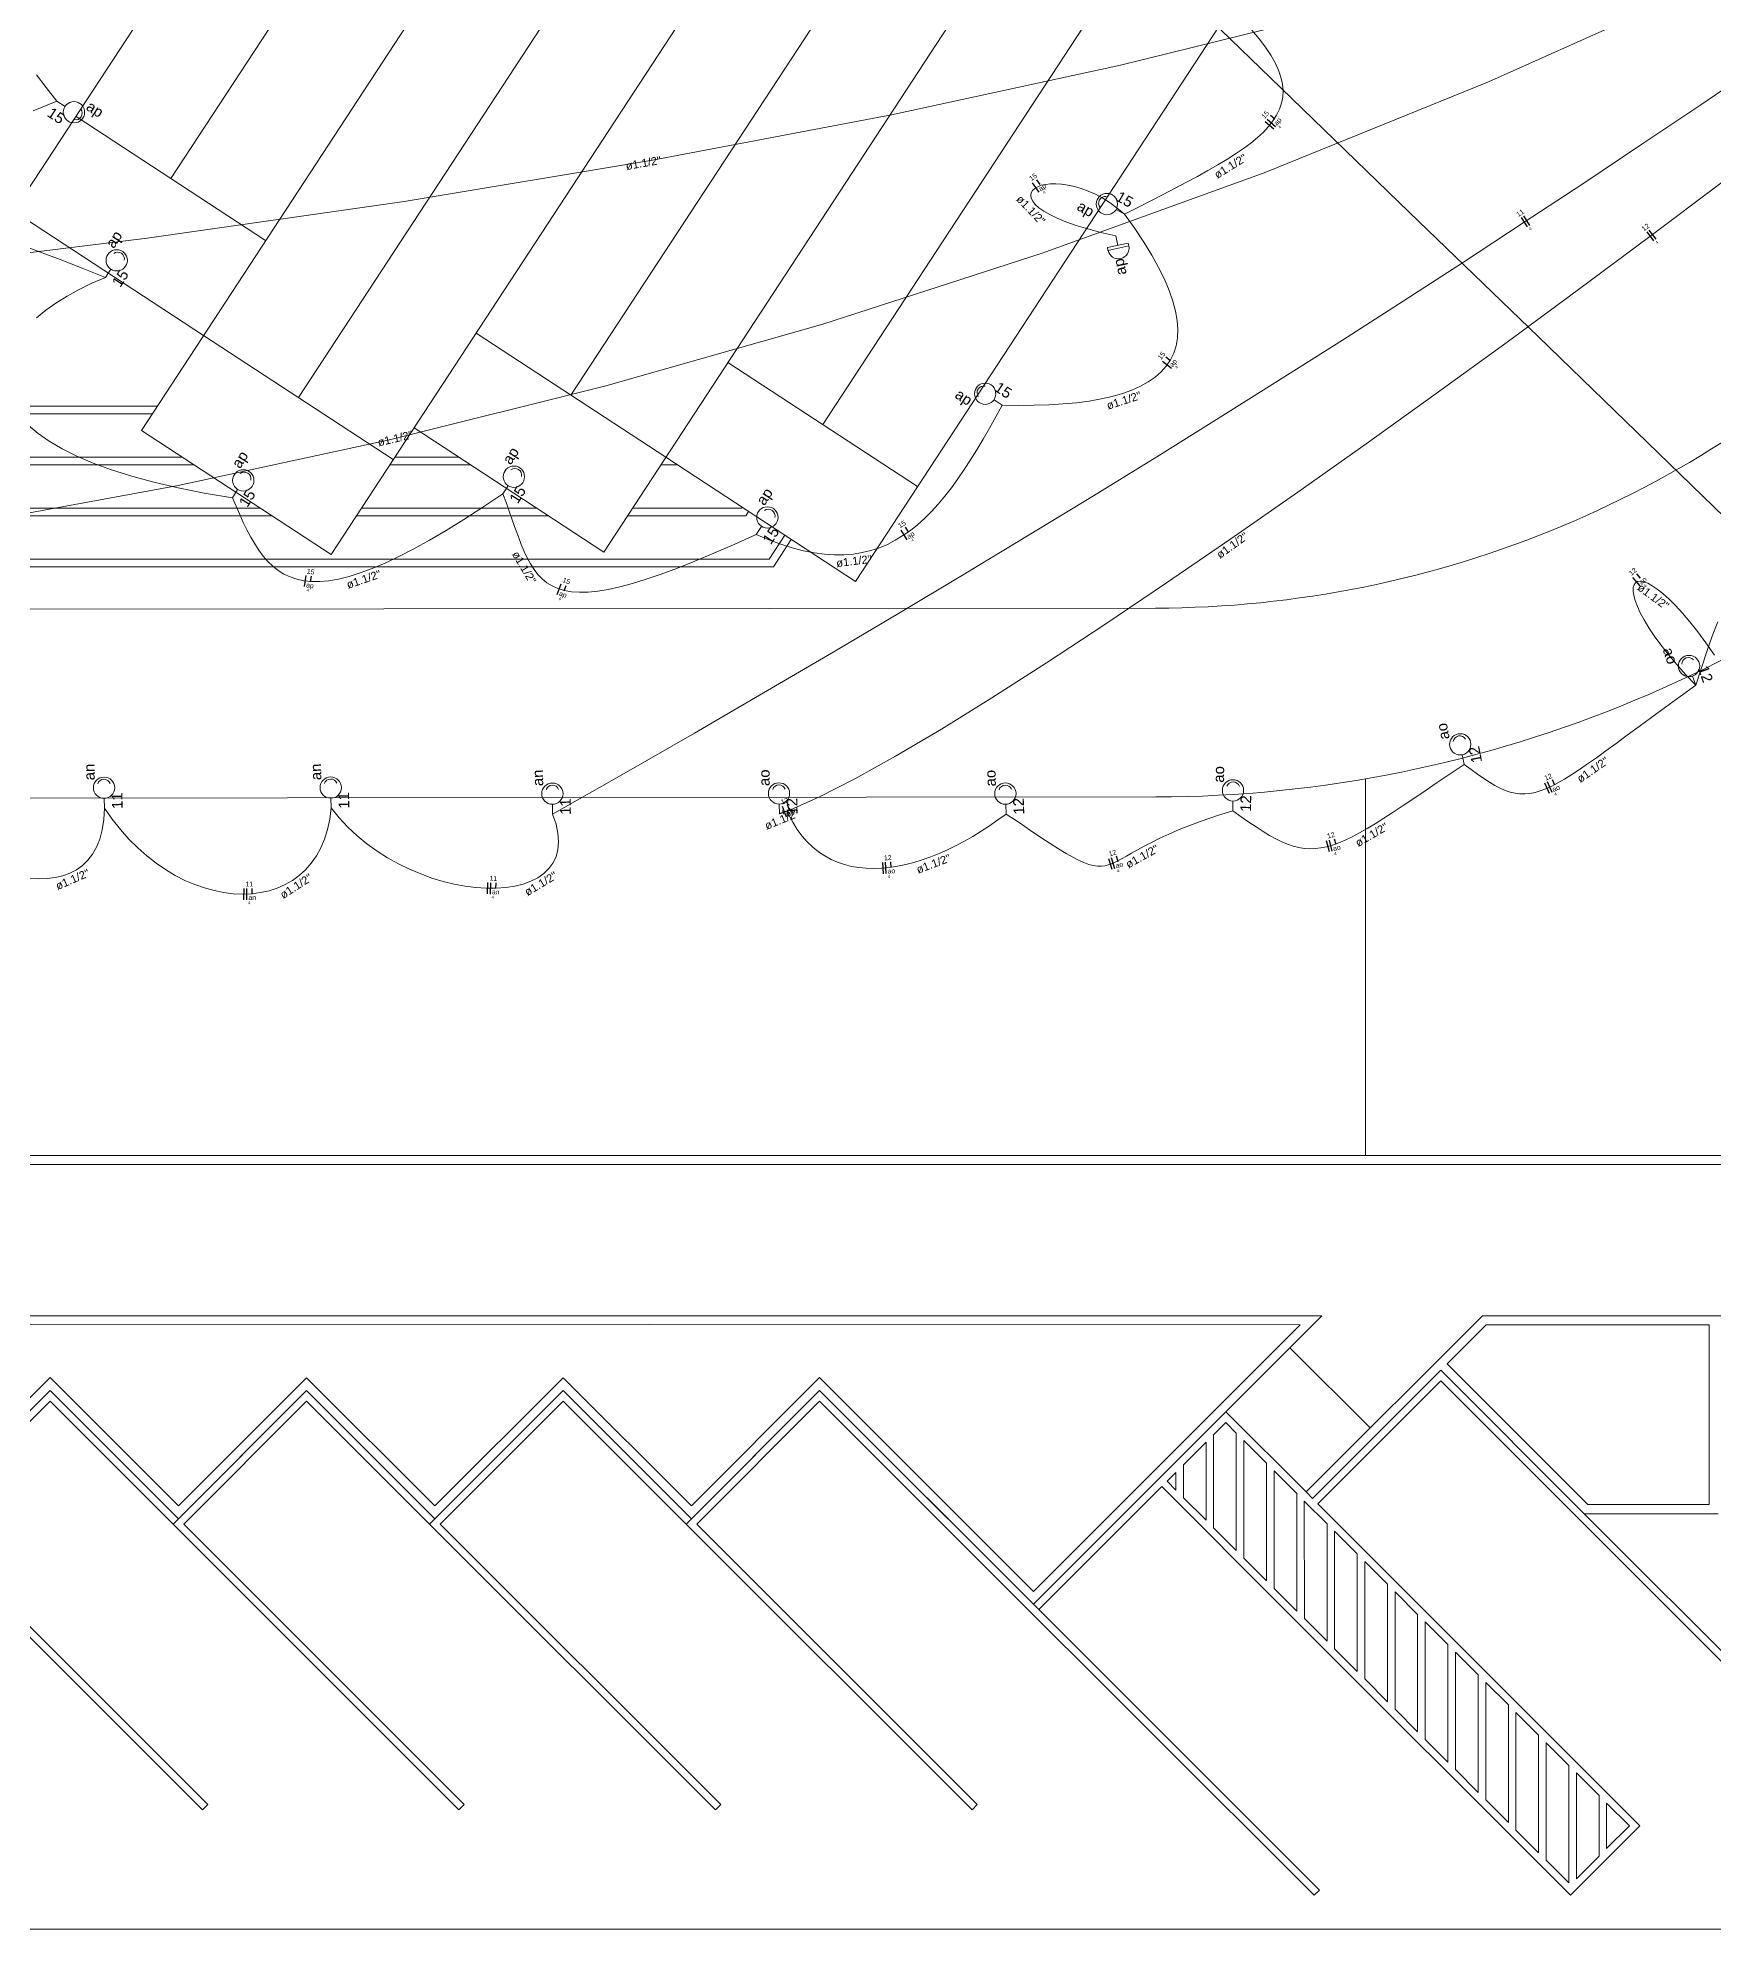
# Model space of a CAD drawing. Header units: millimetres. Extents: x -395 to 1008, y 9 to 692.
# Drawn here: x -55.4 to -33.24, y 9.26 to 34.3 of the extents above; entities that cross this region are included whole.
import ezdxf

# ---------------------------------------------------------------- set-up
doc = ezdxf.new("R2010")
doc.units = ezdxf.units.MM
doc.header["$LTSCALE"] = 0.1
doc.header["$MEASUREMENT"] = 0
for name, color, linetype, lineweight in [('.10 ultra fina', 240, 'Continuous', 5), ('.15', 150, 'Continuous', 15), ('.20', 130, 'Continuous', 5), ('.25', 70, 'Continuous', 5), ('.30', 50, 'Continuous', 5), ('.40 Interno parede', 27, 'Continuous', 5)]:
    doc.layers.add(name, color=color, linetype=linetype, lineweight=lineweight)
doc.styles.add('Arial', font='arial.ttf')

# ---------------------------------------------------------------- blocks, each defined once
blk = doc.blocks.new('eeetet')
at = {"layer": '.10 ultra fina', "color": 240, "lineweight": 5}
for p, q in [((655.575, 100.558), (648.182, 89.264)), ((651.395, 99.65), (644.85, 89.652)), ((656.83, 99.738), (648.615, 87.187)), ((647.215, 98.741), (641.245, 89.621)), ((643.116, 97.957), (639.556, 92.519)), ((651.828, 97.574), (645.284, 87.575)), ((640.93, 97.356), (637.48, 92.086)), ((647.648, 96.665), (641.679, 87.545)), ((643.549, 95.881), (639.169, 89.187)), ((638.302, 93.34), (640.811, 91.698)), ((637.48, 92.086), (639.99, 90.443)), ((639.99, 90.443), (642.5, 88.8)), ((643.595, 90.473), (646.105, 88.83)), ((646.927, 90.085), (649.437, 88.442)), ((614.44, 89.507), (639.377, 89.507)), ((614.44, 89.407), (639.312, 89.407)), ((639.169, 89.187), (641.679, 87.545)), ((642.774, 89.218), (645.284, 87.575)), ((614.44, 88.832), (639.712, 88.832)), ((614.44, 88.732), (639.865, 88.732)), ((642.455, 88.732), (643.517, 88.732)), ((642.521, 88.832), (643.364, 88.832)), ((646.041, 88.732), (646.256, 88.732)), ((646.105, 88.83), (648.615, 87.187)), ((614.44, 88.157), (640.743, 88.157)), ((642.079, 88.157), (644.395, 88.157)), ((645.665, 88.157), (647.11, 88.157)), ((647.117, 88.168), (647.11, 88.157)), ((614.44, 88.057), (640.896, 88.057)), ((642.014, 88.057), (644.548, 88.057)), ((645.599, 88.057), (647.164, 88.057)), ((647.201, 88.113), (647.164, 88.057)), ((647.682, 87.798), (647.475, 87.482)), ((647.766, 87.743), (647.529, 87.382)), ((614.44, 87.482), (647.475, 87.482)), ((614.44, 87.382), (647.529, 87.382)), ((575.591, 86.758), (652.586, 86.835)), ((655.363, 84.575), (655.362, 79.589)), ((575.596, 84.258), (652.591, 84.335)), ((556.942, 79.588), (671.697, 79.588)), ((556.942, 79.468), (671.817, 79.468)), ((654.787, 77.468), (590.725, 77.468)), ((654.498, 77.349), (630.316, 77.362)), ((650.969, 73.651), (654.787, 77.468)), ((654.576, 75.136), (656.909, 77.469)), ((656.909, 77.469), (672.341, 77.468)), ((650.969, 73.82), (654.498, 77.349)), ((656.443, 76.833), (656.958, 77.349)), ((656.958, 77.349), (659.911, 77.348)), ((659.911, 77.348), (659.91, 74.968)), ((654.364, 77.045), (655.424, 75.984)), ((636.263, 74.951), (637.959, 76.649)), ((637.959, 76.649), (639.657, 74.952)), ((639.657, 74.952), (641.353, 76.648)), ((641.353, 76.648), (643.05, 74.952)), ((643.05, 74.952), (644.747, 76.648)), ((644.747, 76.648), (646.444, 74.951)), ((646.444, 74.951), (648.141, 76.649)), ((648.141, 76.649), (650.969, 73.82)), ((656.358, 76.748), (654.661, 75.051)), ((654.731, 74.98), (656.358, 76.606)), ((658.257, 74.848), (656.358, 76.748)), ((656.358, 76.606), (660.621, 72.342)), ((658.307, 74.969), (656.443, 76.833)), ((637.959, 76.479), (636.192, 74.711)), ((636.263, 74.782), (637.959, 76.479)), ((639.657, 74.782), (637.959, 76.479)), ((637.959, 76.479), (639.657, 74.782)), ((641.353, 76.479), (639.586, 74.711)), ((639.657, 74.782), (641.353, 76.479)), ((643.05, 74.782), (641.353, 76.479)), ((641.353, 76.479), (643.05, 74.782)), ((644.747, 76.479), (642.98, 74.711)), ((643.05, 74.782), (644.747, 76.479)), ((646.444, 74.782), (644.747, 76.479)), ((644.747, 76.479), (646.444, 74.782)), ((648.141, 76.479), (646.374, 74.711)), ((646.444, 74.782), (648.141, 76.479)), ((649.838, 74.782), (648.141, 76.479)), ((648.141, 76.479), (650.969, 73.651)), ((636.333, 74.711), (637.959, 76.338)), ((637.959, 76.338), (639.586, 74.711)), ((639.727, 74.711), (641.353, 76.337)), ((641.353, 76.337), (642.98, 74.711)), ((643.121, 74.711), (644.747, 76.337)), ((644.747, 76.337), (646.374, 74.711)), ((646.515, 74.711), (648.141, 76.338)), ((648.141, 76.338), (650.319, 74.16)), ((653.515, 76.196), (654.576, 75.136)), ((653.354, 75.893), (653.515, 76.055)), ((653.354, 74.661), (653.354, 75.893)), ((653.515, 76.055), (653.654, 75.916)), ((653.654, 74.361), (653.654, 75.916)), ((652.954, 75.493), (653.254, 75.793)), ((653.254, 74.761), (653.254, 75.793)), ((653.754, 75.816), (654.054, 75.516)), ((653.754, 74.261), (653.754, 75.816)), ((652.737, 75.277), (652.854, 75.393)), ((652.854, 75.16), (652.854, 75.393)), ((652.954, 75.06), (652.954, 75.493)), ((654.054, 73.961), (654.054, 75.516)), ((654.154, 75.416), (654.453, 75.116)), ((654.154, 73.86), (654.154, 75.416)), ((651.04, 73.58), (652.667, 75.206)), ((652.667, 75.206), (654.293, 73.58)), ((652.854, 75.16), (652.737, 75.277)), ((654.454, 73.56), (654.453, 75.116)), ((654.661, 75.051), (654.576, 75.136)), ((653.254, 74.761), (652.954, 75.06)), ((654.553, 75.016), (654.854, 74.716)), ((654.554, 73.46), (654.553, 75.016)), ((658.995, 70.716), (654.731, 74.98)), ((659.91, 74.968), (658.307, 74.969)), ((636.192, 74.711), (639.975, 70.928)), ((640.045, 70.999), (636.333, 74.711)), ((639.586, 74.711), (643.368, 70.928)), ((643.439, 70.998), (639.727, 74.711)), ((642.98, 74.711), (646.762, 70.928)), ((646.833, 70.999), (643.121, 74.711)), ((646.374, 74.711), (650.157, 70.928)), ((650.227, 70.999), (646.515, 74.711)), ((653.654, 74.361), (653.354, 74.661)), ((654.854, 73.161), (654.854, 74.716)), ((654.954, 74.616), (655.254, 74.316)), ((654.954, 73.061), (654.954, 74.616)), ((658.257, 74.848), (660.692, 72.413)), ((660.031, 74.848), (658.257, 74.848)), ((650.319, 74.16), (654.682, 69.797)), ((654.054, 73.961), (653.754, 74.261)), ((655.254, 72.761), (655.254, 74.316)), ((655.354, 74.216), (655.654, 73.916)), ((655.354, 72.661), (655.354, 74.216)), ((654.454, 73.56), (654.154, 73.86)), ((655.654, 72.36), (655.654, 73.916)), ((651.04, 73.58), (650.969, 73.651)), ((655.754, 73.816), (656.053, 73.516)), ((655.754, 72.26), (655.754, 73.816)), ((654.753, 69.867), (651.04, 73.58)), ((658.076, 69.797), (654.293, 73.58)), ((654.854, 73.161), (654.554, 73.46)), ((656.053, 71.961), (656.053, 73.516)), ((656.153, 73.416), (656.454, 73.116)), ((656.154, 71.861), (656.153, 73.416)), ((656.454, 71.561), (656.454, 73.116)), ((655.254, 72.761), (654.954, 73.061)), ((656.554, 73.016), (656.854, 72.716)), ((656.554, 71.461), (656.554, 73.016)), ((655.654, 72.36), (655.354, 72.661)), ((656.854, 71.16), (656.854, 72.716)), ((656.954, 72.616), (657.254, 72.316)), ((656.954, 71.06), (656.954, 72.616)), ((656.053, 71.961), (655.754, 72.26)), ((657.254, 70.76), (657.254, 72.316)), ((657.354, 72.216), (657.653, 71.916)), ((657.354, 70.66), (657.354, 72.216)), ((656.454, 71.561), (656.154, 71.861)), ((657.653, 70.361), (657.653, 71.916)), ((657.754, 71.816), (658.054, 71.516)), ((657.754, 70.261), (657.754, 71.816)), ((656.854, 71.16), (656.554, 71.461)), ((658.054, 69.961), (658.054, 71.516)), ((658.154, 71.416), (658.454, 71.116)), ((658.154, 70.016), (658.154, 71.416)), ((658.454, 70.316), (658.454, 71.116)), ((639.975, 70.928), (640.045, 70.999)), ((643.368, 70.928), (643.439, 70.998)), ((646.762, 70.928), (646.833, 70.999)), ((650.157, 70.928), (650.227, 70.999)), ((657.254, 70.76), (656.954, 71.06)), ((658.554, 71.016), (658.854, 70.716)), ((658.554, 70.416), (658.554, 71.016)), ((657.653, 70.361), (657.354, 70.66)), ((658.924, 70.646), (658.076, 69.797)), ((658.854, 70.716), (658.554, 70.416)), ((658.995, 70.716), (658.924, 70.646)), ((658.054, 69.961), (657.754, 70.261)), ((658.454, 70.316), (658.154, 70.016)), ((654.682, 69.797), (654.753, 69.867)), ((556.941, 69.349), (672.841, 69.349))]:
    blk.add_line(p, q, dxfattribs=at)
for radius in [14, 16.5]:
    blk.add_arc((652.557, 100.834), radius, 270.1186, 0.4929, dxfattribs=at)

msp = doc.modelspace()

# ---------------------------------------------------------------- linework, layer by layer
at = {"layer": '.15', "color": 150, "lineweight": 15}
for p, q in [((-55.043, 33.388), (-55.15, 33.458)), ((-41.137, 32.025), (-41.026, 31.961)), ((-40.976, 31.579), (-41.252, 31.518)), ((-41.114, 31.548), (-41.141, 31.674)), ((-40.976, 31.579), (-40.968, 31.541)), ((-41.252, 31.518), (-41.244, 31.481)), ((-40.968, 31.541), (-41.244, 31.481)), ((-40.968, 31.541), (-41.244, 31.481)), ((-54.436, 31.232), (-54.507, 31.124)), ((-42.751, 29.506), (-42.644, 29.435)), ((-52.76, 28.317), (-52.828, 28.208)), ((-49.18, 28.367), (-49.249, 28.259)), ((-45.828, 27.829), (-45.898, 27.721)), ((-33.509, 25.848), (-33.466, 25.727)), ((-36.556, 24.806), (-36.531, 24.679)), ((-54.525, 24.228), (-54.522, 24.1)), ((-51.525, 24.231), (-51.522, 24.103)), ((-48.593, 24.15), (-48.592, 24.022)), ((-45.594, 24.153), (-45.592, 24.025)), ((-42.596, 24.151), (-42.592, 24.022)), ((-39.591, 24.193), (-39.592, 24.064))]:
    msp.add_line(p, q, dxfattribs=at)
for centre in [(-54.925, 33.311), (-41.259, 32.095), (-54.359, 31.35), (-42.869, 29.584), (-52.685, 28.437), (-49.105, 28.486), (-45.75, 27.947), (-33.556, 25.981), (-36.584, 24.944), (-54.527, 24.369), (-51.528, 24.372), (-48.595, 24.291), (-45.597, 24.294), (-42.602, 24.292), (-39.59, 24.334)]:
    msp.add_circle(centre, 0.141, dxfattribs=at)
for centre, radius, start, end in [((-54.904, 33.298), 0.0881, 257.2739, 36.6441), ((-41.281, 32.107), 0.0881, 80.4851, 219.8553), ((-54.346, 31.37), 0.0881, 347.1005, 126.4707), ((-41.106, 31.511), 0.141, 192.2675, 12.2675), ((-42.889, 29.597), 0.0881, 76.8451, 216.2153), ((-52.672, 28.458), 0.0881, 348.3609, 127.731), ((-49.091, 28.507), 0.0881, 347.8974, 127.2676), ((-45.737, 27.967), 0.0881, 347.094, 126.4642), ((-33.565, 26.004), 0.0881, 39.9335, 179.3037), ((-36.589, 24.968), 0.0881, 31.5525, 170.9227), ((-54.528, 24.394), 0.0881, 21.3814, 160.7516), ((-51.529, 24.397), 0.0881, 21.601, 160.9712), ((-48.595, 24.316), 0.0881, 21.0245, 160.3947), ((-45.597, 24.319), 0.0881, 21.3846, 160.7548), ((-42.602, 24.316), 0.0881, 22.4154, 161.7856), ((-39.589, 24.358), 0.0881, 19.8601, 159.2302)]:
    msp.add_arc(centre, radius, start, end, dxfattribs=at)
at = {"layer": '.20', "color": 130, "lineweight": 20}
for p, q in [((-45.531, 24.02), (-45.549, 24.067)), ((-45.493, 24.061), (-45.54, 24.044)), ((-45.493, 24.061), (-45.446, 24.079)), ((-45.493, 24.061), (-45.471, 24.016)), ((-45.456, 24.103), (-45.437, 24.056)), ((-45.449, 24.027), (-45.494, 24.005))]:
    msp.add_line(p, q, dxfattribs=at)
for points in [[(-88.83, 29.854), (-84.651, 29.816), (-80.534, 29.838), (-76.485, 29.92), (-72.51, 30.061), (-68.615, 30.261), (-64.806, 30.52), (-61.089, 30.836), (-57.471, 31.211), (-53.958, 31.642), (-50.556, 32.131), (-47.271, 32.676), (-44.109, 33.277), (-41.077, 33.934), (-38.18, 34.646), (-35.425, 35.414), (-32.818, 36.236), (-30.365, 37.112), (-28.072, 38.041), (-25.946, 39.025), (-23.992, 40.061)], [(-56.333, 27.858), (-53.546, 28.372), (-50.731, 28.978), (-47.888, 29.687), (-45.016, 30.505), (-42.113, 31.443), (-39.178, 32.508), (-36.211, 33.711), (-33.21, 35.058), (-30.174, 36.56), (-27.102, 38.225), (-23.992, 40.061)], [(-41.067, 35.675), (-39.094, 33.767), (-37.257, 31.989), (-35.55, 30.336), (-33.965, 28.801), (-32.497, 27.378), (-31.141, 26.062), (-29.889, 24.845), (-28.735, 23.721), (-27.674, 22.685), (-26.7, 21.73), (-25.805, 20.849), (-24.984, 20.038), (-24.231, 19.289), (-23.539, 18.596), (-22.903, 17.953), (-22.316, 17.354), (-21.772, 16.793), (-21.265, 16.263), (-20.789, 15.758), (-20.337, 15.273), (-19.904, 14.8), (-19.514, 14.477), (-19.243, 14.275)], [(-48.592, 24.022), (-47.645, 24.56), (-46.716, 25.094), (-45.802, 25.624), (-44.902, 26.151), (-44.017, 26.675), (-43.145, 27.197), (-42.285, 27.716), (-41.436, 28.233), (-40.599, 28.75), (-39.771, 29.265), (-38.952, 29.78), (-38.141, 30.295), (-37.338, 30.811), (-36.541, 31.327), (-35.749, 31.845), (-34.963, 32.364), (-34.18, 32.886), (-33.401, 33.41), (-32.624, 33.937), (-31.848, 34.468)], [(-30.411, 34.467), (-31.297, 33.777), (-32.206, 33.078), (-33.134, 32.372), (-34.073, 31.666), (-35.018, 30.963), (-35.963, 30.269), (-36.901, 29.587), (-37.827, 28.923), (-38.734, 28.28), (-39.617, 27.664), (-40.469, 27.08), (-41.284, 26.531), (-42.056, 26.023), (-42.779, 25.56), (-43.447, 25.146), (-44.054, 24.786), (-44.593, 24.486), (-45.06, 24.249), (-45.446, 24.079)], [(-39.343, 34.397), (-39.245, 34.282), (-39.16, 34.172), (-39.089, 34.066), (-39.032, 33.965), (-38.987, 33.867), (-38.955, 33.774), (-38.936, 33.683), (-38.928, 33.596), (-38.932, 33.512), (-38.948, 33.43), (-38.975, 33.35), (-39.013, 33.273), (-39.061, 33.197), (-39.12, 33.122), (-39.188, 33.048), (-39.266, 32.975), (-39.354, 32.903), (-39.45, 32.831), (-39.556, 32.758), (-39.67, 32.685), (-39.792, 32.612), (-39.922, 32.537), (-40.059, 32.461), (-40.204, 32.383), (-40.355, 32.304), (-40.514, 32.222), (-40.678, 32.138), (-40.849, 32.051), (-41.026, 31.961)], [(-55.15, 33.458), (-55.292, 33.637), (-55.421, 33.805)], [(-55.15, 33.458), (-55.465, 33.33)], [(-41.026, 31.961), (-41.121, 32.041), (-41.217, 32.111), (-41.314, 32.172), (-41.41, 32.224), (-41.505, 32.266), (-41.598, 32.301), (-41.688, 32.327), (-41.775, 32.346), (-41.857, 32.358), (-41.934, 32.364), (-42.005, 32.362), (-42.069, 32.355), (-42.126, 32.343), (-42.174, 32.325), (-42.212, 32.303), (-42.241, 32.276), (-42.259, 32.245), (-42.265, 32.211), (-42.259, 32.174), (-42.24, 32.134), (-42.206, 32.091), (-42.158, 32.047), (-42.094, 32.002), (-42.014, 31.955), (-41.916, 31.907), (-41.8, 31.86), (-41.666, 31.812), (-41.512, 31.765), (-41.337, 31.719), (-41.141, 31.674)], [(-41.026, 31.961), (-40.89, 31.772), (-40.77, 31.592), (-40.665, 31.42), (-40.574, 31.255), (-40.497, 31.099), (-40.434, 30.951), (-40.386, 30.811), (-40.351, 30.678), (-40.329, 30.552), (-40.321, 30.434), (-40.326, 30.323), (-40.344, 30.219), (-40.375, 30.123), (-40.418, 30.033), (-40.473, 29.95), (-40.541, 29.874), (-40.62, 29.804), (-40.711, 29.74), (-40.814, 29.683), (-40.928, 29.632), (-41.053, 29.587), (-41.189, 29.548), (-41.335, 29.515), (-41.493, 29.487), (-41.66, 29.465), (-41.837, 29.449), (-42.025, 29.438), (-42.222, 29.432), (-42.428, 29.431), (-42.644, 29.435)], [(-55.64, 31.56), (-55.382, 31.464), (-55.107, 31.36), (-54.815, 31.247), (-54.507, 31.124)], [(-55.419, 30.59), (-55.298, 30.689), (-55.163, 30.785), (-55.017, 30.876), (-54.858, 30.964), (-54.688, 31.047), (-54.507, 31.124)], [(-42.644, 29.435), (-42.728, 29.28), (-42.811, 29.13), (-42.895, 28.984), (-42.978, 28.844), (-43.061, 28.709), (-43.145, 28.58), (-43.229, 28.457), (-43.314, 28.34), (-43.401, 28.229), (-43.489, 28.124), (-43.578, 28.026), (-43.67, 27.935), (-43.763, 27.851), (-43.859, 27.775), (-43.957, 27.706), (-44.058, 27.645), (-44.162, 27.591), (-44.269, 27.546), (-44.38, 27.51), (-44.495, 27.482), (-44.613, 27.462), (-44.736, 27.452), (-44.863, 27.451), (-44.995, 27.46), (-45.132, 27.478), (-45.274, 27.506), (-45.421, 27.544), (-45.574, 27.592), (-45.733, 27.651), (-45.898, 27.721)], [(-52.828, 28.208), (-53.201, 28.27), (-53.548, 28.338), (-53.867, 28.412), (-54.16, 28.492), (-54.428, 28.576), (-54.67, 28.665), (-54.888, 28.758), (-55.082, 28.855), (-55.252, 28.956), (-55.4, 29.059), (-55.526, 29.165)], [(-52.828, 28.208), (-52.78, 28.096), (-52.732, 27.987), (-52.685, 27.882), (-52.636, 27.782), (-52.586, 27.687), (-52.534, 27.597), (-52.479, 27.513), (-52.421, 27.436), (-52.36, 27.365), (-52.294, 27.301), (-52.224, 27.245), (-52.148, 27.198), (-52.066, 27.159), (-51.978, 27.129), (-51.883, 27.108), (-51.781, 27.098), (-51.671, 27.098), (-51.551, 27.109), (-51.423, 27.131), (-51.285, 27.165), (-51.137, 27.212), (-50.978, 27.271), (-50.807, 27.343), (-50.625, 27.43), (-50.43, 27.53), (-50.222, 27.645), (-50.001, 27.774), (-49.765, 27.92), (-49.515, 28.081), (-49.249, 28.259)], [(-45.898, 27.721), (-46.188, 27.591), (-46.458, 27.473), (-46.709, 27.369), (-46.941, 27.277), (-47.156, 27.197), (-47.354, 27.13), (-47.536, 27.074), (-47.704, 27.029), (-47.857, 26.995), (-47.996, 26.972), (-48.123, 26.959), (-48.238, 26.957), (-48.343, 26.964), (-48.437, 26.98), (-48.522, 27.006), (-48.598, 27.04), (-48.667, 27.082), (-48.729, 27.133), (-48.786, 27.192), (-48.837, 27.258), (-48.884, 27.331), (-48.927, 27.411), (-48.968, 27.498), (-49.007, 27.59), (-49.045, 27.689), (-49.083, 27.793), (-49.121, 27.902), (-49.161, 28.017), (-49.203, 28.136), (-49.249, 28.259)], [(-33.466, 25.727), (-33.601, 25.87), (-33.724, 26.006), (-33.834, 26.137), (-33.931, 26.261), (-34.016, 26.378), (-34.089, 26.488), (-34.15, 26.59), (-34.201, 26.684), (-34.24, 26.769), (-34.269, 26.846), (-34.287, 26.913), (-34.296, 26.971), (-34.295, 27.019), (-34.284, 27.056), (-34.265, 27.083), (-34.237, 27.099), (-34.2, 27.103), (-34.155, 27.096), (-34.103, 27.076), (-34.043, 27.043), (-33.976, 26.998), (-33.902, 26.939), (-33.821, 26.867), (-33.735, 26.78), (-33.642, 26.68), (-33.544, 26.564), (-33.441, 26.433), (-33.332, 26.286), (-33.219, 26.124)], [(-33.466, 25.727), (-33.393, 25.956), (-33.32, 26.171), (-33.248, 26.374), (-33.175, 26.565)], [(-36.531, 24.679), (-36.44, 24.611), (-36.353, 24.548), (-36.273, 24.492), (-36.196, 24.443), (-36.124, 24.4), (-36.054, 24.364), (-35.987, 24.335), (-35.922, 24.312), (-35.857, 24.297), (-35.793, 24.288), (-35.728, 24.287), (-35.662, 24.293), (-35.594, 24.306), (-35.524, 24.327), (-35.45, 24.355), (-35.372, 24.39), (-35.29, 24.434), (-35.202, 24.485), (-35.108, 24.543), (-35.007, 24.61), (-34.899, 24.684), (-34.782, 24.767), (-34.656, 24.858), (-34.521, 24.957), (-34.375, 25.064), (-34.218, 25.179), (-34.05, 25.303), (-33.869, 25.436), (-33.674, 25.577), (-33.466, 25.727)], [(-39.592, 24.064), (-39.483, 23.986), (-39.38, 23.915), (-39.284, 23.85), (-39.193, 23.791), (-39.106, 23.739), (-39.024, 23.694), (-38.945, 23.655), (-38.868, 23.623), (-38.793, 23.598), (-38.72, 23.579), (-38.647, 23.567), (-38.575, 23.562), (-38.502, 23.564), (-38.427, 23.572), (-38.351, 23.588), (-38.272, 23.61), (-38.19, 23.64), (-38.104, 23.677), (-38.013, 23.72), (-37.918, 23.771), (-37.816, 23.829), (-37.708, 23.894), (-37.593, 23.967), (-37.47, 24.046), (-37.338, 24.133), (-37.198, 24.228), (-37.047, 24.329), (-36.887, 24.439), (-36.715, 24.555), (-36.531, 24.679)], [(-55.507, 23.17), (-55.39, 23.165), (-55.279, 23.169), (-55.172, 23.182), (-55.072, 23.205), (-54.978, 23.239), (-54.891, 23.284), (-54.812, 23.34), (-54.741, 23.409), (-54.679, 23.49), (-54.626, 23.584), (-54.583, 23.691), (-54.552, 23.813), (-54.531, 23.949), (-54.522, 24.1)], [(-54.522, 24.1), (-54.419, 23.953), (-54.311, 23.817), (-54.199, 23.691), (-54.082, 23.574), (-53.962, 23.468), (-53.838, 23.372), (-53.713, 23.286), (-53.586, 23.21), (-53.457, 23.144), (-53.328, 23.089), (-53.199, 23.043), (-53.07, 23.008), (-52.943, 22.982), (-52.818, 22.967), (-52.694, 22.962), (-52.574, 22.966), (-52.457, 22.982), (-52.344, 23.007), (-52.236, 23.042), (-52.133, 23.088), (-52.036, 23.143), (-51.946, 23.209), (-51.862, 23.285), (-51.786, 23.371), (-51.718, 23.468), (-51.659, 23.574), (-51.61, 23.691), (-51.57, 23.818), (-51.54, 23.955), (-51.522, 24.103)], [(-51.522, 24.103), (-51.416, 23.971), (-51.301, 23.848), (-51.178, 23.734), (-51.049, 23.628), (-50.914, 23.531), (-50.775, 23.442), (-50.631, 23.362), (-50.485, 23.291), (-50.337, 23.228), (-50.189, 23.174), (-50.041, 23.129), (-49.894, 23.093), (-49.749, 23.066), (-49.607, 23.048), (-49.47, 23.039), (-49.338, 23.039), (-49.212, 23.049), (-49.093, 23.067), (-48.983, 23.095), (-48.882, 23.132), (-48.79, 23.178), (-48.71, 23.234), (-48.643, 23.299), (-48.588, 23.373), (-48.547, 23.457), (-48.522, 23.551), (-48.513, 23.654), (-48.521, 23.767), (-48.547, 23.889), (-48.592, 24.022)], [(-45.493, 24.061), (-45.498, 24.06), (-45.502, 24.058), (-45.507, 24.056), (-45.51, 24.055), (-45.514, 24.054), (-45.518, 24.052), (-45.521, 24.051), (-45.524, 24.05), (-45.527, 24.049), (-45.53, 24.048), (-45.532, 24.047), (-45.535, 24.046), (-45.537, 24.045), (-45.54, 24.044), (-45.542, 24.043), (-45.545, 24.042), (-45.547, 24.041), (-45.55, 24.04), (-45.552, 24.039), (-45.555, 24.038), (-45.558, 24.037), (-45.561, 24.036), (-45.564, 24.035), (-45.567, 24.034), (-45.571, 24.032), (-45.574, 24.031), (-45.578, 24.03), (-45.582, 24.028), (-45.587, 24.026), (-45.592, 24.025)], [(-42.592, 24.022), (-42.421, 23.908), (-42.268, 23.804), (-42.131, 23.713), (-42.008, 23.632), (-41.897, 23.561), (-41.799, 23.501), (-41.711, 23.451), (-41.633, 23.41), (-41.562, 23.378), (-41.498, 23.355), (-41.439, 23.339), (-41.384, 23.332), (-41.331, 23.332), (-41.28, 23.338), (-41.229, 23.352), (-41.177, 23.371), (-41.123, 23.396), (-41.064, 23.427), (-41.001, 23.463), (-40.931, 23.503), (-40.853, 23.547), (-40.766, 23.595), (-40.669, 23.646), (-40.56, 23.7), (-40.439, 23.757), (-40.303, 23.816), (-40.152, 23.876), (-39.984, 23.938), (-39.797, 24.001), (-39.592, 24.064)], [(-45.471, 24.016), (-45.416, 23.912), (-45.356, 23.817), (-45.292, 23.73), (-45.223, 23.652), (-45.15, 23.582), (-45.073, 23.521), (-44.992, 23.467), (-44.908, 23.421), (-44.821, 23.383), (-44.73, 23.352), (-44.637, 23.329), (-44.541, 23.313), (-44.442, 23.303), (-44.342, 23.301), (-44.239, 23.305), (-44.134, 23.315), (-44.028, 23.331), (-43.92, 23.354), (-43.811, 23.382), (-43.701, 23.416), (-43.59, 23.455), (-43.479, 23.499), (-43.367, 23.549), (-43.255, 23.603), (-43.143, 23.662), (-43.032, 23.726), (-42.921, 23.794), (-42.81, 23.866), (-42.7, 23.943), (-42.592, 24.022)]]:
    msp.add_lwpolyline(points, dxfattribs=at)
at = {"layer": '.25', "color": 70, "lineweight": 25}
for p, q in [((-39.05, 33.087), (-39.164, 33.185)), ((-39.026, 33.116), (-39.14, 33.213)), ((-39.037, 33.219), (-39.094, 33.267)), ((-42.153, 32.253), (-42.241, 32.374)), ((-42.14, 32.355), (-42.184, 32.416)), ((-35.692, 31.792), (-35.775, 31.918)), ((-35.661, 31.813), (-35.743, 31.938)), ((-34.022, 31.609), (-34.112, 31.729)), ((-33.992, 31.631), (-34.082, 31.751)), ((-40.419, 30.021), (-40.478, 30.067)), ((-40.402, 29.919), (-40.521, 30.011)), ((-43.882, 27.755), (-43.923, 27.818)), ((-43.9, 27.653), (-43.982, 27.779)), ((-51.876, 27.031), (-51.853, 27.18)), ((-51.795, 27.095), (-51.783, 27.169)), ((-48.53, 26.929), (-48.478, 27.07)), ((-48.438, 26.975), (-48.412, 27.045)), ((-34.201, 27.04), (-34.301, 27.152)), ((-34.198, 27.143), (-34.248, 27.199)), ((-35.404, 24.293), (-35.462, 24.431)), ((-35.369, 24.308), (-35.427, 24.446)), ((-35.333, 24.404), (-35.362, 24.473)), ((-45.499, 23.979), (-45.551, 24.12)), ((-45.458, 24.074), (-45.485, 24.145)), ((-38.315, 23.52), (-38.351, 23.665)), ((-38.279, 23.528), (-38.314, 23.674)), ((-38.227, 23.618), (-38.245, 23.691)), ((-44.215, 23.231), (-44.225, 23.381)), ((-44.178, 23.234), (-44.188, 23.383)), ((-44.112, 23.313), (-44.117, 23.388)), ((-41.189, 23.286), (-41.234, 23.429)), ((-41.153, 23.297), (-41.198, 23.44)), ((-41.108, 23.39), (-41.131, 23.462)), ((-52.676, 22.887), (-52.675, 23.037)), ((-52.638, 22.886), (-52.638, 23.036)), ((-52.567, 22.961), (-52.567, 23.036)), ((-49.454, 22.964), (-49.449, 23.114)), ((-49.416, 22.963), (-49.411, 23.112)), ((-49.343, 23.035), (-49.34, 23.11))]:
    msp.add_line(p, q, dxfattribs=at)

# ---------------------------------------------------------------- block references
at = {"layer": '.30'}
msp.add_blockref('eeetet', (-693.2, -60.087), dxfattribs=at)

# ---------------------------------------------------------------- texts
at = {"layer": '.40 Interno parede', "color": 27, "attachment_point": 8, "line_spacing_factor": 0.9, "style": 'Arial'}
for s, insert, char_height, width, rotation in [('15', (-55.201, 33.204), 0.1412, 0.4338, 326.9589), ('ap', (-54.708, 33.256), 0.1412, 0.4338, 326.9589), ('15', (-39.138, 33.256), 0.0653, 0.20021, 49.4754), ('ap', (-38.961, 33.154), 0.0653, 0.20021, 49.4754), ('4', (-38.958, 33.102), 0.0406, 0.06118, 49.4754), ('ø1.1/2"', (-47.382, 32.583), 0.1059, 0.92508, 10.0854), ('ø1.1/2"', (-39.595, 32.549), 0.1059, 0.92508, 31.8856), ('15', (-42.215, 32.426), 0.0653, 0.20021, 36.1083), ('ap', (-42.081, 32.275), 0.0653, 0.20021, 36.1083), ('ø1.1/2"', (-42.305, 31.98), 0.1059, 0.92508, 313.5803), ('4', (-42.076, 32.235), 0.0406, 0.06118, 36.1083), ('ap', (-41.595, 31.934), 0.1412, 0.4338, 330.1731), ('15', (-41.059, 32.095), 0.1412, 0.4338, 330.1731), ('11', (-35.773, 31.95), 0.0653, 0.20021, 33.318), ('12', (-34.113, 31.761), 0.0653, 0.20021, 36.7901), ('ap', (-54.303, 31.566), 0.1412, 0.4338, 56.7863), ('4', (-35.644, 31.752), 0.0406, 0.06118, 33.318), ('4', (-33.971, 31.572), 0.0406, 0.06118, 36.7901), ('ap', (-40.977, 31.287), 0.1412, 0.4338, 102.2677), ('15', (-54.252, 31.073), 0.1412, 0.4338, 56.7863), ('15', (-40.51, 30.068), 0.0653, 0.20021, 52.3917), ('ap', (-40.34, 29.96), 0.0653, 0.20021, 52.3917), ('4', (-40.323, 29.924), 0.0406, 0.06118, 52.3917), ('ap', (-43.214, 29.445), 0.1412, 0.4338, 326.5291), ('15', (-42.669, 29.571), 0.1412, 0.4338, 326.5291), ('ø1.1/2"', (-41.017, 29.443), 0.1059, 0.92508, 17.8539), ('ø1.1/2"', (-50.663, 28.938), 0.1059, 0.92508, 13.1155), ('ap', (-52.634, 28.654), 0.1412, 0.4338, 58.0468), ('ap', (-49.052, 28.704), 0.1412, 0.4338, 57.5827), ('15', (-52.572, 28.162), 0.1412, 0.4338, 58.0468), ('15', (-48.994, 28.21), 0.1412, 0.4338, 57.5827), ('ap', (-45.695, 28.163), 0.1412, 0.4338, 56.7806), ('15', (-45.644, 27.669), 0.1412, 0.4338, 56.7806), ('15', (-43.953, 27.829), 0.0653, 0.20021, 33.1232), ('ap', (-43.827, 27.671), 0.0653, 0.20021, 33.1232), ('4', (-43.824, 27.632), 0.0406, 0.06118, 33.1232), ('ø1.1/2"', (-39.568, 27.533), 0.1059, 0.92508, 35.7187), ('ø1.1/2"', (-49.016, 27.258), 0.1059, 0.92508, 300.6085), ('ø1.1/2"', (-44.599, 27.315), 0.1059, 0.92508, 6.9398), ('ap', (-51.81, 26.996), 0.0653, 0.20021, 351.1778), ('15', (-51.798, 27.197), 0.0653, 0.20021, 351.1778), ('ø1.1/2"', (-51.073, 27.076), 0.1059, 0.92508, 18.9883), ('15', (-48.42, 27.076), 0.0653, 0.20021, 339.7988), ('12', (-34.279, 27.206), 0.0653, 0.20021, 41.6316), ('ø1.1/2"', (-34.062, 26.855), 0.1059, 0.92508, 323.5211), ('ao', (-34.146, 27.084), 0.0653, 0.20021, 41.6316), ('4', (-34.122, 27.029), 0.0406, 0.06118, 41.6316), ('4', (-51.834, 26.964), 0.0406, 0.06118, 351.1778), ('4', (-48.502, 26.854), 0.0406, 0.06118, 339.7988), ('ap', (-48.472, 26.881), 0.0653, 0.20021, 339.7988), ('ao', (-33.872, 26.093), 0.1412, 0.4338, 289.6192), ('12', (-33.404, 25.851), 0.1412, 0.4338, 289.6192), ('ao', (-36.741, 25.129), 0.1412, 0.4338, 101.2364), ('12', (-36.314, 24.821), 0.1412, 0.4338, 101.2364), ('ø1.1/2"', (-34.799, 24.563), 0.1059, 0.92508, 34.8822), ('an', (-54.65, 24.579), 0.1412, 0.4338, 91.0664), ('an', (-51.652, 24.581), 0.1412, 0.4338, 91.2841), ('an', (-48.716, 24.501), 0.1412, 0.4338, 90.7112), ('ao', (-45.719, 24.503), 0.1412, 0.4338, 91.0721), ('ao', (-42.728, 24.499), 0.1412, 0.4338, 92.0977), ('ao', (-39.706, 24.546), 0.1412, 0.4338, 89.5481), ('12', (-35.407, 24.483), 0.0653, 0.20021, 22.7698), ('11', (-54.283, 24.2), 0.1412, 0.4338, 91.0664), ('11', (-51.284, 24.204), 0.1412, 0.4338, 91.2841), ('ao', (-35.303, 24.332), 0.0653, 0.20021, 22.7698), ('4', (-35.315, 24.265), 0.0406, 0.06118, 22.7698), ('11', (-48.352, 24.121), 0.1412, 0.4338, 90.7112), ('ø1.1/2"', (-45.539, 23.899), 0.1059, 0.92508, 22.2599), ('12', (-45.511, 24.163), 0.0653, 0.20021, 20.478), ('12', (-45.353, 24.125), 0.1412, 0.4338, 91.0721), ('ao', (-45.431, 24.001), 0.0653, 0.20021, 20.478), ('12', (-42.355, 24.127), 0.1412, 0.4338, 92.0977), ('12', (-39.35, 24.159), 0.1412, 0.4338, 89.5481), ('4', (-45.428, 23.941), 0.0406, 0.06118, 20.478), ('ø1.1/2"', (-37.728, 23.7), 0.1059, 0.92508, 30.4016), ('12', (-41.174, 23.475), 0.0653, 0.20021, 17.5043), ('ø1.1/2"', (-40.766, 23.412), 0.1059, 0.92508, 29.1297), ('12', (-38.288, 23.708), 0.0653, 0.20021, 13.7744), ('ao', (-38.209, 23.542), 0.0653, 0.20021, 13.7744), ('ø1.1/2"', (-54.922, 23.106), 0.1059, 0.92508, 23.5949), ('12', (-44.156, 23.411), 0.0653, 0.20021, 3.8573), ('ao', (-44.107, 23.235), 0.0653, 0.20021, 3.8573), ('ø1.1/2"', (-43.534, 23.312), 0.1059, 0.92508, 20.6442), ('ao', (-41.084, 23.316), 0.0653, 0.20021, 17.5043), ('4', (-41.103, 23.25), 0.0406, 0.06118, 17.5043), ('4', (-38.232, 23.478), 0.0406, 0.06118, 13.7744), ('11', (-52.605, 23.063), 0.0653, 0.20021, 359.9383), ('ø1.1/2"', (-51.957, 23.021), 0.1059, 0.92508, 32.9628), ('11', (-49.377, 23.137), 0.0653, 0.20021, 358.1163), ('ø1.1/2"', (-48.721, 23.052), 0.1059, 0.92508, 30.8428), ('4', (-44.14, 23.176), 0.0406, 0.06118, 3.8573), ('4', (-52.605, 22.826), 0.0406, 0.06118, 359.9383), ('an', (-52.567, 22.883), 0.0653, 0.20021, 359.9383), ('4', (-49.385, 22.901), 0.0406, 0.06118, 358.1163), ('an', (-49.346, 22.957), 0.0653, 0.20021, 358.1163)]:
    msp.add_mtext(s, dxfattribs=dict(at, insert=insert, char_height=char_height, width=width, rotation=rotation))

doc.saveas('drawing.dxf')
